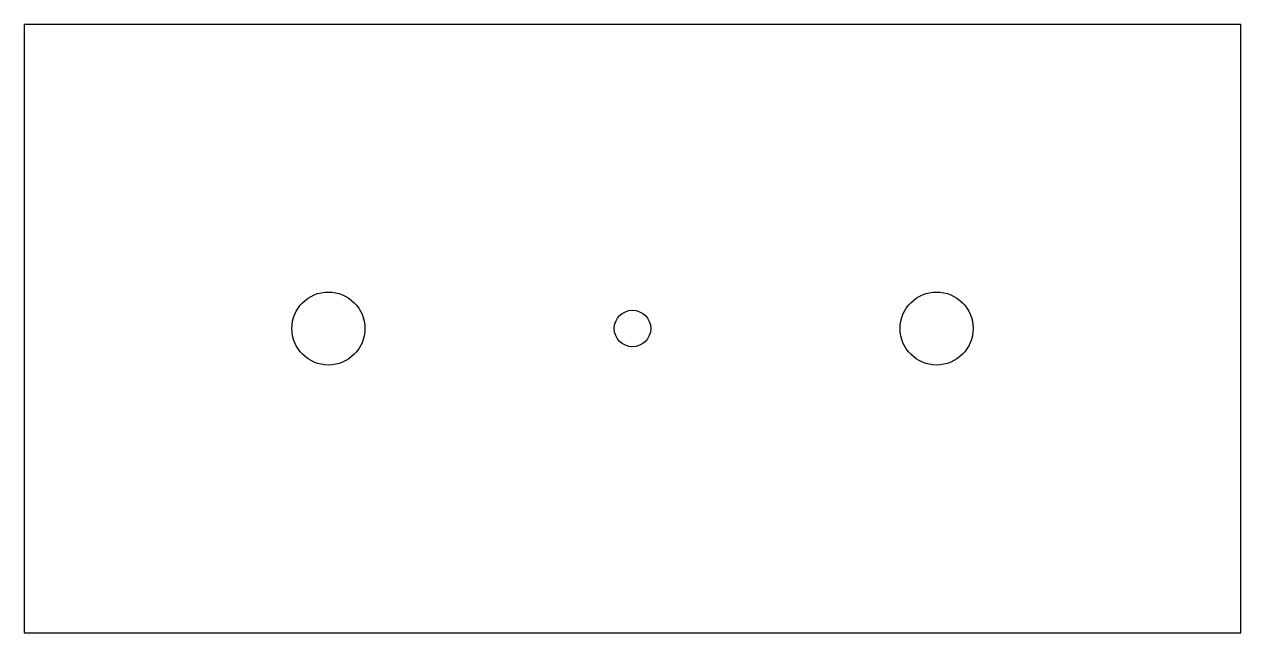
# Model space of a CAD drawing. Header units: millimetres. Extents: x 0 to 100, y 0 to 50.
import ezdxf

# ---------------------------------------------------------------- set-up
doc = ezdxf.new("R2010")
doc.units = ezdxf.units.MM

# ---------------------------------------------------------------- blocks, each defined once
blk = doc.blocks.new('HOLE6')
blk.add_circle((0, 0), 3)

msp = doc.modelspace()

# ---------------------------------------------------------------- linework, layer by layer
msp.add_lwpolyline([(0, 0), (100, 0), (100, 50), (0, 50)], close=True)

# ---------------------------------------------------------------- block references
for p in [(25, 25), (75, 25)]:
    msp.add_blockref('HOLE6', p)
at = {"xscale": 0.5, "yscale": 0.5, "zscale": 0.5}
msp.add_blockref('HOLE6', (50, 25), dxfattribs=at)

doc.saveas('drawing.dxf')
